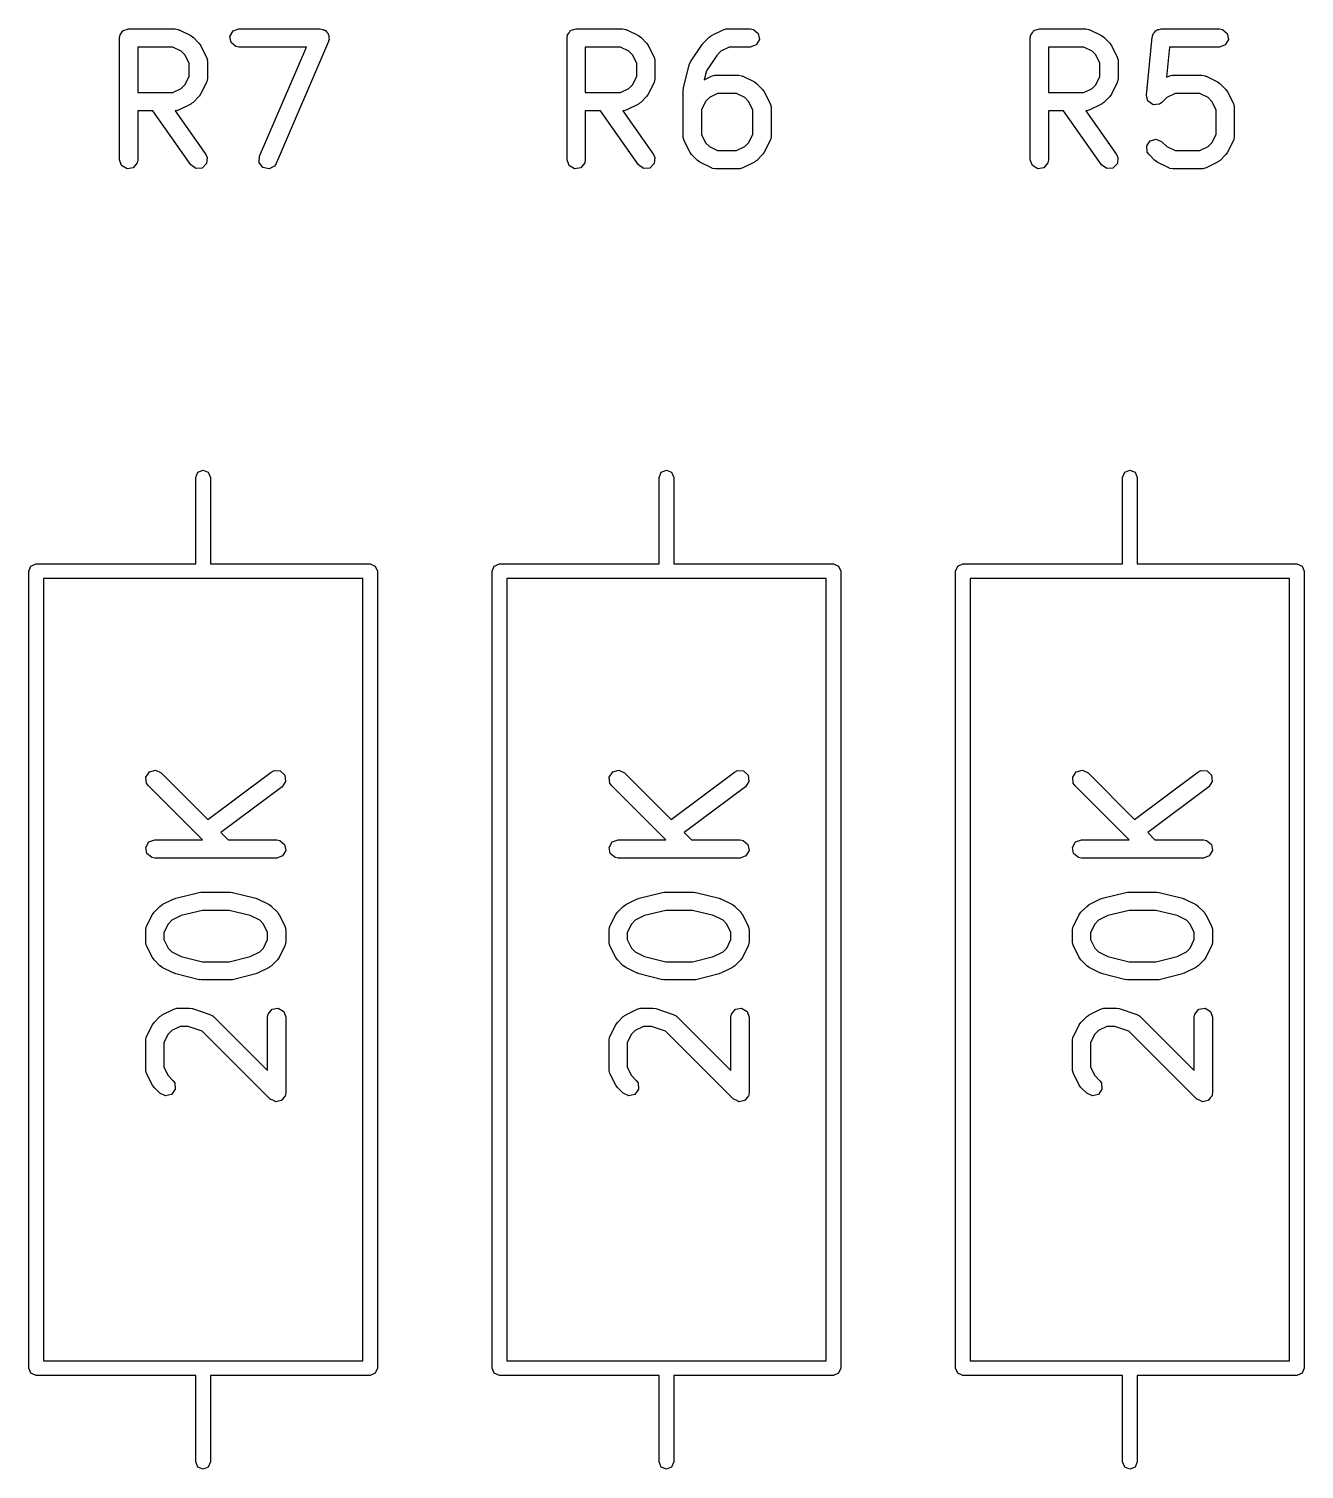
# Model space of a CAD drawing. Extents: x 0.3 to 11.5, y -8.2 to 3.2.
# Drawn here: x 9.2861 to 9.698, y -2.2878 to -1.8223 of the extents above; entities that cross this region are included whole.
import ezdxf

# ---------------------------------------------------------------- set-up
doc = ezdxf.new("R2010")
doc.units = 0
doc.header["$MEASUREMENT"] = 0
doc.layers.add('BLACK', color=7, linetype='CONTINUOUS')

msp = doc.modelspace()

# ---------------------------------------------------------------- linework, layer by layer
at = {"layer": 'BLACK', "linetype": 'CONTINUOUS'}
for p, q in [((9.31552, -1.82466), (9.31559, -1.82428)), ((9.31559, -1.82428), (9.31608, -1.82369)), ((9.31608, -1.82369), (9.31647, -1.82303)), ((9.31647, -1.82303), (9.31672, -1.82294)), ((9.31672, -1.82294), (9.31689, -1.82273)), ((9.31689, -1.82273), (9.31765, -1.8226)), ((9.31765, -1.8226), (9.31837, -1.82234)), ((9.31837, -1.82234), (9.33336, -1.82234)), ((9.33336, -1.82234), (9.33437, -1.82252)), ((9.33437, -1.82252), (9.33451, -1.82263)), ((9.33451, -1.82263), (9.33469, -1.82265)), ((9.33469, -1.82265), (9.33843, -1.82452)), ((9.33843, -1.82452), (9.33914, -1.82505)), ((9.35108, -1.82478), (9.35209, -1.82303)), ((9.35209, -1.82303), (9.35399, -1.82234)), ((9.35399, -1.82234), (9.38023, -1.82234)), ((9.38023, -1.82234), (9.38124, -1.82252)), ((9.38124, -1.82252), (9.38151, -1.82274)), ((9.38151, -1.82274), (9.38185, -1.82282)), ((9.38185, -1.82282), (9.38226, -1.82337)), ((9.38226, -1.82337), (9.38279, -1.82381)), ((9.38279, -1.82381), (9.38285, -1.82416)), ((9.38285, -1.82416), (9.38306, -1.82444)), ((9.38306, -1.82444), (9.38302, -1.82512)), ((9.46008, -1.82466), (9.46015, -1.82428)), ((9.46015, -1.82428), (9.46064, -1.82369)), ((9.46064, -1.82369), (9.46102, -1.82303)), ((9.46102, -1.82303), (9.46127, -1.82294)), ((9.46127, -1.82294), (9.46145, -1.82273)), ((9.46145, -1.82273), (9.4622, -1.8226)), ((9.4622, -1.8226), (9.46292, -1.82234)), ((9.46292, -1.82234), (9.47792, -1.82234)), ((9.47792, -1.82234), (9.47893, -1.82252)), ((9.47893, -1.82252), (9.47906, -1.82263)), ((9.47906, -1.82263), (9.47924, -1.82265)), ((9.47924, -1.82265), (9.48299, -1.82452)), ((9.48299, -1.82452), (9.4837, -1.82505)), ((9.50583, -1.82508), (9.50655, -1.82457)), ((9.50655, -1.82457), (9.5066, -1.82452)), ((9.5066, -1.82452), (9.51034, -1.82265)), ((9.51034, -1.82265), (9.51133, -1.82236)), ((9.51133, -1.82236), (9.5115, -1.8224)), ((9.5115, -1.8224), (9.51167, -1.82234)), ((9.51167, -1.82234), (9.51916, -1.82234)), ((9.51916, -1.82234), (9.52017, -1.82252)), ((9.52017, -1.82252), (9.52172, -1.82381)), ((9.52172, -1.82381), (9.52207, -1.8258)), ((9.60969, -1.82466), (9.60975, -1.82428)), ((9.60975, -1.82428), (9.61025, -1.82369)), ((9.61025, -1.82369), (9.61063, -1.82303)), ((9.61063, -1.82303), (9.61088, -1.82294)), ((9.61088, -1.82294), (9.61105, -1.82273)), ((9.61105, -1.82273), (9.61181, -1.8226)), ((9.61181, -1.8226), (9.61253, -1.82234)), ((9.61253, -1.82234), (9.62753, -1.82234)), ((9.62753, -1.82234), (9.62854, -1.82252)), ((9.62854, -1.82252), (9.62867, -1.82263)), ((9.62867, -1.82263), (9.62885, -1.82265)), ((9.62885, -1.82265), (9.6326, -1.82452)), ((9.6326, -1.82452), (9.6333, -1.82505)), ((9.64905, -1.82467), (9.64924, -1.82401)), ((9.64924, -1.82401), (9.64969, -1.82357)), ((9.64969, -1.82357), (9.65, -1.82303)), ((9.65, -1.82303), (9.65039, -1.82289)), ((9.65039, -1.82289), (9.65068, -1.8226)), ((9.65068, -1.8226), (9.65131, -1.82255)), ((9.65131, -1.82255), (9.6519, -1.82234)), ((9.6519, -1.82234), (9.67065, -1.82234)), ((9.67065, -1.82234), (9.67166, -1.82252)), ((9.67166, -1.82252), (9.6732, -1.82381)), ((9.6732, -1.82381), (9.67355, -1.8258)), ((9.31541, -1.82529), (9.31548, -1.82491)), ((9.31541, -1.86466), (9.31541, -1.82529)), ((9.31546, -1.82478), (9.31552, -1.82466)), ((9.31548, -1.82491), (9.31546, -1.82478)), ((9.32132, -1.82824), (9.32132, -1.84296)), ((9.33267, -1.82824), (9.32132, -1.82824)), ((9.33536, -1.82959), (9.33267, -1.82824)), ((9.33914, -1.82505), (9.3392, -1.82508)), ((9.3392, -1.82508), (9.34108, -1.82695)), ((9.34108, -1.82695), (9.34158, -1.82768)), ((9.34158, -1.82768), (9.34163, -1.82772)), ((9.34163, -1.82772), (9.3435, -1.83147)), ((9.35143, -1.82677), (9.35108, -1.82478)), ((9.35298, -1.82807), (9.35143, -1.82677)), ((9.35399, -1.82824), (9.35298, -1.82807)), ((9.37576, -1.82824), (9.35399, -1.82824)), ((9.36065, -1.8635), (9.37576, -1.82824)), ((9.38295, -1.82645), (9.36607, -1.86582)), ((9.38297, -1.82611), (9.38295, -1.82645)), ((9.38314, -1.8258), (9.38297, -1.82611)), ((9.38302, -1.82512), (9.38314, -1.8258)), ((9.45997, -1.82529), (9.46004, -1.82491)), ((9.45997, -1.86466), (9.45997, -1.82529)), ((9.46001, -1.82478), (9.46008, -1.82466)), ((9.46004, -1.82491), (9.46001, -1.82478)), ((9.46587, -1.82824), (9.46587, -1.84296)), ((9.47722, -1.82824), (9.46587, -1.82824)), ((9.47992, -1.82959), (9.47722, -1.82824)), ((9.4837, -1.82505), (9.48376, -1.82508)), ((9.48376, -1.82508), (9.48563, -1.82695)), ((9.48563, -1.82695), (9.48614, -1.82768)), ((9.48614, -1.82768), (9.48618, -1.82772)), ((9.48618, -1.82772), (9.48806, -1.83147)), ((9.49983, -1.83303), (9.50358, -1.8274)), ((9.50358, -1.8274), (9.50389, -1.82708)), ((9.50389, -1.82708), (9.50395, -1.82695)), ((9.50395, -1.82695), (9.50583, -1.82508)), ((9.51236, -1.82824), (9.50966, -1.82959)), ((9.51916, -1.82824), (9.51236, -1.82824)), ((9.52106, -1.82755), (9.51916, -1.82824)), ((9.52207, -1.8258), (9.52106, -1.82755)), ((9.60957, -1.82529), (9.60964, -1.82491)), ((9.60957, -1.86466), (9.60957, -1.82529)), ((9.60962, -1.82478), (9.60969, -1.82466)), ((9.60964, -1.82491), (9.60962, -1.82478)), ((9.61548, -1.82824), (9.61548, -1.84296)), ((9.62683, -1.82824), (9.61548, -1.82824)), ((9.62953, -1.82959), (9.62683, -1.82824)), ((9.6333, -1.82505), (9.63336, -1.82508)), ((9.63336, -1.82508), (9.63524, -1.82695)), ((9.63524, -1.82695), (9.63574, -1.82768)), ((9.63574, -1.82768), (9.63579, -1.82772)), ((9.63579, -1.82772), (9.63767, -1.83147)), ((9.64708, -1.84374), (9.64896, -1.825)), ((9.64896, -1.825), (9.649, -1.82485)), ((9.64899, -1.82478), (9.64905, -1.82467)), ((9.649, -1.82485), (9.64899, -1.82478)), ((9.65457, -1.82824), (9.65359, -1.83801)), ((9.67065, -1.82824), (9.65457, -1.82824)), ((9.67254, -1.82755), (9.67065, -1.82824)), ((9.67355, -1.8258), (9.67254, -1.82755)), ((9.33656, -1.83079), (9.33536, -1.82959)), ((9.33791, -1.83349), (9.33656, -1.83079)), ((9.33791, -1.83772), (9.33791, -1.83349)), ((9.3435, -1.83147), (9.3438, -1.83245)), ((9.3438, -1.83245), (9.34376, -1.83262)), ((9.34376, -1.83262), (9.34382, -1.83279)), ((9.34382, -1.83279), (9.34382, -1.83841)), ((9.48112, -1.83079), (9.47992, -1.82959)), ((9.48247, -1.83349), (9.48112, -1.83079)), ((9.48247, -1.83772), (9.48247, -1.83349)), ((9.48806, -1.83147), (9.48835, -1.83245)), ((9.48835, -1.83245), (9.48831, -1.83262)), ((9.48831, -1.83262), (9.48837, -1.83279)), ((9.48837, -1.83279), (9.48837, -1.83841)), ((9.49943, -1.83395), (9.49983, -1.83304)), ((9.49983, -1.83304), (9.49983, -1.83303)), ((9.50834, -1.83092), (9.50503, -1.83588)), ((9.50966, -1.82959), (9.50834, -1.83092)), ((9.63072, -1.83079), (9.62953, -1.82959)), ((9.63207, -1.83349), (9.63072, -1.83079)), ((9.63207, -1.83772), (9.63207, -1.83349)), ((9.63767, -1.83147), (9.63796, -1.83245)), ((9.63796, -1.83245), (9.63792, -1.83262)), ((9.63792, -1.83262), (9.63798, -1.83279)), ((9.63798, -1.83279), (9.63798, -1.83841)), ((9.33656, -1.84041), (9.33791, -1.83772)), ((9.34382, -1.83841), (9.34364, -1.83942)), ((9.48112, -1.84041), (9.48247, -1.83772)), ((9.48837, -1.83841), (9.48819, -1.83942)), ((9.49755, -1.84145), (9.49943, -1.83395)), ((9.50503, -1.83588), (9.5043, -1.83879)), ((9.5043, -1.83879), (9.5066, -1.83765)), ((9.5066, -1.83765), (9.50758, -1.83736)), ((9.50758, -1.83736), (9.50775, -1.8374)), ((9.50775, -1.8374), (9.50792, -1.83734)), ((9.50792, -1.83734), (9.51541, -1.83734)), ((9.51541, -1.83734), (9.51642, -1.83751)), ((9.51642, -1.83751), (9.51656, -1.83763)), ((9.51656, -1.83763), (9.51674, -1.83765)), ((9.51674, -1.83765), (9.52048, -1.83952)), ((9.63072, -1.84041), (9.63207, -1.83772)), ((9.63798, -1.83841), (9.6378, -1.83942)), ((9.65359, -1.83801), (9.65433, -1.83765)), ((9.65433, -1.83765), (9.65531, -1.83736)), ((9.65531, -1.83736), (9.65548, -1.8374)), ((9.65548, -1.8374), (9.65565, -1.83734)), ((9.65565, -1.83734), (9.66502, -1.83734)), ((9.66502, -1.83734), (9.66603, -1.83751)), ((9.66603, -1.83751), (9.66617, -1.83763)), ((9.66617, -1.83763), (9.66634, -1.83765)), ((9.66634, -1.83765), (9.67009, -1.83952)), ((9.32132, -1.84296), (9.33267, -1.84296)), ((9.33267, -1.84296), (9.33536, -1.84161)), ((9.33536, -1.84161), (9.33656, -1.84041)), ((9.3435, -1.83973), (9.34163, -1.84348)), ((9.34352, -1.83956), (9.3435, -1.83973)), ((9.34364, -1.83942), (9.34352, -1.83956)), ((9.46587, -1.84296), (9.47722, -1.84296)), ((9.47722, -1.84296), (9.47992, -1.84161)), ((9.47992, -1.84161), (9.48112, -1.84041)), ((9.48806, -1.83973), (9.48618, -1.84348)), ((9.48808, -1.83956), (9.48806, -1.83973)), ((9.48819, -1.83942), (9.48808, -1.83956)), ((9.49746, -1.84216), (9.49757, -1.84158)), ((9.49746, -1.85716), (9.49746, -1.84216)), ((9.49757, -1.84158), (9.49755, -1.84145)), ((9.52048, -1.83952), (9.52119, -1.84005)), ((9.52119, -1.84005), (9.52125, -1.84008)), ((9.52125, -1.84008), (9.52313, -1.84195)), ((9.52313, -1.84195), (9.52363, -1.84267)), ((9.52363, -1.84267), (9.52368, -1.84272)), ((9.52368, -1.84272), (9.52555, -1.84647)), ((9.61548, -1.84296), (9.62683, -1.84296)), ((9.62683, -1.84296), (9.62953, -1.84161)), ((9.62953, -1.84161), (9.63072, -1.84041)), ((9.63767, -1.83973), (9.63579, -1.84348)), ((9.63769, -1.83956), (9.63767, -1.83973)), ((9.6378, -1.83942), (9.63769, -1.83956)), ((9.67009, -1.83952), (9.6708, -1.84005)), ((9.6708, -1.84005), (9.67086, -1.84008)), ((9.67086, -1.84008), (9.67273, -1.84195)), ((9.67273, -1.84195), (9.67324, -1.84267)), ((9.67324, -1.84267), (9.67329, -1.84272)), ((9.67329, -1.84272), (9.67516, -1.84647)), ((9.33843, -1.84668), (9.33468, -1.84855)), ((9.33848, -1.84663), (9.33843, -1.84668)), ((9.3392, -1.84613), (9.33848, -1.84663)), ((9.34108, -1.84425), (9.3392, -1.84613)), ((9.3411, -1.84419), (9.34108, -1.84425)), ((9.34163, -1.84348), (9.3411, -1.84419)), ((9.48299, -1.84668), (9.47924, -1.84855)), ((9.48303, -1.84663), (9.48299, -1.84668)), ((9.48376, -1.84613), (9.48303, -1.84663)), ((9.48563, -1.84425), (9.48376, -1.84613)), ((9.48566, -1.84419), (9.48563, -1.84425)), ((9.48618, -1.84348), (9.48566, -1.84419)), ((9.50472, -1.84579), (9.50337, -1.84848)), ((9.50592, -1.84459), (9.50472, -1.84579)), ((9.50861, -1.84324), (9.50592, -1.84459)), ((9.51472, -1.84324), (9.50861, -1.84324)), ((9.51742, -1.84459), (9.51472, -1.84324)), ((9.51861, -1.84579), (9.51742, -1.84459)), ((9.51996, -1.84848), (9.51861, -1.84579)), ((9.52555, -1.84647), (9.52585, -1.84745)), ((9.52585, -1.84745), (9.52581, -1.84762)), ((9.52581, -1.84762), (9.52587, -1.84779)), ((9.52587, -1.84779), (9.52587, -1.85716)), ((9.6326, -1.84668), (9.62885, -1.84855)), ((9.63264, -1.84663), (9.6326, -1.84668)), ((9.63336, -1.84613), (9.63264, -1.84663)), ((9.63524, -1.84425), (9.63336, -1.84613)), ((9.63527, -1.84419), (9.63524, -1.84425)), ((9.63579, -1.84348), (9.63527, -1.84419)), ((9.64709, -1.84376), (9.64708, -1.84374)), ((9.64708, -1.84378), (9.64709, -1.84376)), ((9.64734, -1.84474), (9.64708, -1.84378)), ((9.64758, -1.8457), (9.64734, -1.84474)), ((9.6476, -1.84571), (9.64758, -1.8457)), ((9.6476, -1.84573), (9.6476, -1.84571)), ((9.64842, -1.8463), (9.6476, -1.84573)), ((9.64922, -1.84688), (9.64842, -1.8463)), ((9.64924, -1.84688), (9.64922, -1.84688)), ((9.64926, -1.84689), (9.64924, -1.84688)), ((9.65025, -1.8468), (9.64926, -1.84689)), ((9.65124, -1.84673), (9.65025, -1.8468)), ((9.65125, -1.84672), (9.65124, -1.84673)), ((9.65127, -1.84671), (9.65125, -1.84672)), ((9.65211, -1.84613), (9.65127, -1.84671)), ((9.65365, -1.84459), (9.65211, -1.84613)), ((9.65634, -1.84324), (9.65365, -1.84459)), ((9.66432, -1.84324), (9.65634, -1.84324)), ((9.66702, -1.84459), (9.66432, -1.84324)), ((9.66822, -1.84579), (9.66702, -1.84459)), ((9.66957, -1.84848), (9.66822, -1.84579)), ((9.67516, -1.84647), (9.67545, -1.84745)), ((9.67545, -1.84745), (9.67541, -1.84762)), ((9.67541, -1.84762), (9.67547, -1.84779)), ((9.67547, -1.84779), (9.67547, -1.85716)), ((9.3262, -1.84887), (9.32132, -1.84887)), ((9.32132, -1.84887), (9.32132, -1.86466)), ((9.33844, -1.86635), (9.3262, -1.84887)), ((9.33353, -1.84881), (9.3334, -1.84885)), ((9.3334, -1.84885), (9.34328, -1.86297)), ((9.3337, -1.84885), (9.33353, -1.84881)), ((9.33468, -1.84855), (9.3337, -1.84885)), ((9.47076, -1.84887), (9.46587, -1.84887)), ((9.46587, -1.84887), (9.46587, -1.86466)), ((9.483, -1.86635), (9.47076, -1.84887)), ((9.47809, -1.84881), (9.47796, -1.84885)), ((9.47796, -1.84885), (9.48784, -1.86297)), ((9.47826, -1.84885), (9.47809, -1.84881)), ((9.47924, -1.84855), (9.47826, -1.84885)), ((9.50337, -1.84848), (9.50337, -1.85646)), ((9.51996, -1.85646), (9.51996, -1.84848)), ((9.62036, -1.84887), (9.61548, -1.84887)), ((9.61548, -1.84887), (9.61548, -1.86466)), ((9.63261, -1.86635), (9.62036, -1.84887)), ((9.62769, -1.84881), (9.62756, -1.84885)), ((9.62756, -1.84885), (9.63744, -1.86297)), ((9.62786, -1.84885), (9.62769, -1.84881)), ((9.62885, -1.84855), (9.62786, -1.84885)), ((9.66957, -1.85646), (9.66957, -1.84848)), ((9.49752, -1.85733), (9.49746, -1.85716)), ((9.50337, -1.85646), (9.50472, -1.85916)), ((9.51861, -1.85916), (9.51996, -1.85646)), ((9.52587, -1.85716), (9.52569, -1.85817)), ((9.66822, -1.85916), (9.66957, -1.85646)), ((9.67547, -1.85716), (9.67529, -1.85817)), ((9.49748, -1.8575), (9.49752, -1.85733)), ((9.49778, -1.85848), (9.49748, -1.8575)), ((9.49965, -1.86223), (9.49778, -1.85848)), ((9.50472, -1.85916), (9.50592, -1.86036)), ((9.50592, -1.86036), (9.50861, -1.86171)), ((9.50861, -1.86171), (9.51472, -1.86171)), ((9.51472, -1.86171), (9.51742, -1.86036)), ((9.51742, -1.86036), (9.51861, -1.85916)), ((9.52555, -1.85848), (9.52368, -1.86223)), ((9.52558, -1.85831), (9.52555, -1.85848)), ((9.52569, -1.85817), (9.52558, -1.85831)), ((9.64717, -1.86015), (9.64833, -1.85849)), ((9.64735, -1.86216), (9.64717, -1.86015)), ((9.64833, -1.85849), (9.65028, -1.85797)), ((9.65028, -1.85797), (9.65211, -1.85882)), ((9.65211, -1.85882), (9.65365, -1.86036)), ((9.65365, -1.86036), (9.65634, -1.86171)), ((9.65634, -1.86171), (9.66432, -1.86171)), ((9.66432, -1.86171), (9.66702, -1.86036)), ((9.66702, -1.86036), (9.66822, -1.85916)), ((9.67516, -1.85848), (9.67329, -1.86223)), ((9.67518, -1.85831), (9.67516, -1.85848)), ((9.67529, -1.85817), (9.67518, -1.85831)), ((9.3161, -1.86656), (9.31541, -1.86466)), ((9.32114, -1.86567), (9.31984, -1.86722)), ((9.32132, -1.86466), (9.32114, -1.86567)), ((9.3401, -1.86751), (9.33844, -1.86635)), ((9.34354, -1.86591), (9.34211, -1.86734)), ((9.34328, -1.86297), (9.34372, -1.8639)), ((9.34372, -1.8639), (9.34354, -1.86591)), ((9.36053, -1.86551), (9.36065, -1.8635)), ((9.36174, -1.86713), (9.36053, -1.86551)), ((9.36607, -1.86582), (9.36551, -1.86668)), ((9.46066, -1.86656), (9.45997, -1.86466)), ((9.4657, -1.86567), (9.4644, -1.86722)), ((9.46587, -1.86466), (9.4657, -1.86567)), ((9.48465, -1.86751), (9.483, -1.86635)), ((9.48809, -1.86591), (9.48667, -1.86734)), ((9.48784, -1.86297), (9.48827, -1.8639)), ((9.48827, -1.8639), (9.48809, -1.86591)), ((9.4997, -1.86228), (9.49965, -1.86223)), ((9.5002, -1.863), (9.4997, -1.86228)), ((9.50208, -1.86487), (9.5002, -1.863)), ((9.50214, -1.8649), (9.50208, -1.86487)), ((9.50285, -1.86543), (9.50214, -1.8649)), ((9.5066, -1.8673), (9.50285, -1.86543)), ((9.52048, -1.86543), (9.51674, -1.8673)), ((9.52053, -1.86538), (9.52048, -1.86543)), ((9.52125, -1.86487), (9.52053, -1.86538)), ((9.52313, -1.863), (9.52125, -1.86487)), ((9.52315, -1.86294), (9.52313, -1.863)), ((9.52368, -1.86223), (9.52315, -1.86294)), ((9.61027, -1.86656), (9.60957, -1.86466)), ((9.6153, -1.86567), (9.614, -1.86722)), ((9.61548, -1.86466), (9.6153, -1.86567)), ((9.63426, -1.86751), (9.63261, -1.86635)), ((9.6377, -1.86591), (9.63627, -1.86734)), ((9.63744, -1.86297), (9.63788, -1.8639)), ((9.63788, -1.8639), (9.6377, -1.86591)), ((9.64794, -1.863), (9.64735, -1.86216)), ((9.64981, -1.86487), (9.64794, -1.863)), ((9.64987, -1.8649), (9.64981, -1.86487)), ((9.65058, -1.86543), (9.64987, -1.8649)), ((9.65433, -1.8673), (9.65058, -1.86543)), ((9.67009, -1.86543), (9.66634, -1.8673)), ((9.67014, -1.86538), (9.67009, -1.86543)), ((9.67086, -1.86487), (9.67014, -1.86538)), ((9.67273, -1.863), (9.67086, -1.86487)), ((9.67276, -1.86294), (9.67273, -1.863)), ((9.67329, -1.86223), (9.67276, -1.86294)), ((9.31785, -1.86757), (9.3161, -1.86656)), ((9.31984, -1.86722), (9.31785, -1.86757)), ((9.34211, -1.86734), (9.3401, -1.86751)), ((9.36371, -1.86759), (9.36174, -1.86713)), ((9.36551, -1.86668), (9.36371, -1.86759)), ((9.46241, -1.86757), (9.46066, -1.86656)), ((9.4644, -1.86722), (9.46241, -1.86757)), ((9.48667, -1.86734), (9.48465, -1.86751)), ((9.50677, -1.86732), (9.5066, -1.8673)), ((9.50691, -1.86744), (9.50677, -1.86732)), ((9.50792, -1.86761), (9.50691, -1.86744)), ((9.51541, -1.86761), (9.50792, -1.86761)), ((9.51558, -1.86755), (9.51541, -1.86761)), ((9.51575, -1.86759), (9.51558, -1.86755)), ((9.51674, -1.8673), (9.51575, -1.86759)), ((9.61201, -1.86757), (9.61027, -1.86656)), ((9.614, -1.86722), (9.61201, -1.86757)), ((9.63627, -1.86734), (9.63426, -1.86751)), ((9.6545, -1.86732), (9.65433, -1.8673)), ((9.65464, -1.86744), (9.6545, -1.86732)), ((9.65565, -1.86761), (9.65464, -1.86744)), ((9.66502, -1.86761), (9.65565, -1.86761)), ((9.66519, -1.86755), (9.66502, -1.86761)), ((9.66536, -1.86759), (9.66519, -1.86755)), ((9.66634, -1.8673), (9.66536, -1.86759)), ((9.34006, -1.96732), (9.34075, -1.96565)), ((9.34006, -1.99528), (9.34006, -1.96732)), ((9.34075, -1.96565), (9.34243, -1.96496)), ((9.34243, -1.96496), (9.3441, -1.96565)), ((9.3441, -1.96565), (9.34479, -1.96732)), ((9.34479, -1.96732), (9.34479, -1.99528)), ((9.48972, -1.96732), (9.49041, -1.96565)), ((9.48972, -1.99528), (9.48972, -1.96732)), ((9.49041, -1.96565), (9.49208, -1.96496)), ((9.49208, -1.96496), (9.49375, -1.96565)), ((9.49375, -1.96565), (9.49444, -1.96732)), ((9.49444, -1.96732), (9.49444, -1.99528)), ((9.63937, -1.96732), (9.64007, -1.96565)), ((9.63937, -1.99528), (9.63937, -1.96732)), ((9.64007, -1.96565), (9.64174, -1.96496)), ((9.64174, -1.96496), (9.64341, -1.96565)), ((9.64341, -1.96565), (9.6441, -1.96732)), ((9.6441, -1.96732), (9.6441, -1.99528)), ((9.28613, -1.99764), (9.28682, -1.99597)), ((9.28682, -1.99597), (9.28849, -1.99528)), ((9.28849, -1.99528), (9.34006, -1.99528)), ((9.34479, -1.99528), (9.39636, -1.99528)), ((9.39636, -1.99528), (9.39803, -1.99597)), ((9.39803, -1.99597), (9.39872, -1.99764)), ((9.43578, -1.99764), (9.43647, -1.99597)), ((9.43647, -1.99597), (9.43814, -1.99528)), ((9.43814, -1.99528), (9.48972, -1.99528)), ((9.49444, -1.99528), (9.54602, -1.99528)), ((9.54602, -1.99528), (9.54769, -1.99597)), ((9.54769, -1.99597), (9.54838, -1.99764)), ((9.58544, -1.99764), (9.58613, -1.99597)), ((9.58613, -1.99597), (9.5878, -1.99528)), ((9.5878, -1.99528), (9.63937, -1.99528)), ((9.6441, -1.99528), (9.69567, -1.99528)), ((9.69567, -1.99528), (9.69734, -1.99597)), ((9.69734, -1.99597), (9.69804, -1.99764)), ((9.28613, -2.25512), (9.28613, -1.99764)), ((9.394, -2), (9.29085, -2)), ((9.29085, -2), (9.29085, -2.25276)), ((9.394, -2.25276), (9.394, -2)), ((9.39872, -1.99764), (9.39872, -2.25512)), ((9.43578, -2.25512), (9.43578, -1.99764)), ((9.54365, -2), (9.4405, -2)), ((9.4405, -2), (9.4405, -2.25276)), ((9.54365, -2.25276), (9.54365, -2)), ((9.54838, -1.99764), (9.54838, -2.25512)), ((9.58544, -2.25512), (9.58544, -1.99764)), ((9.69331, -2), (9.59016, -2)), ((9.59016, -2), (9.59016, -2.25276)), ((9.69331, -2.25276), (9.69331, -2)), ((9.69804, -1.99764), (9.69804, -2.25512)), ((9.32512, -2.06247), (9.32708, -2.06194)), ((9.32708, -2.06194), (9.32891, -2.0628)), ((9.47478, -2.06247), (9.47673, -2.06194)), ((9.47673, -2.06194), (9.47856, -2.0628)), ((9.62444, -2.06247), (9.62639, -2.06194)), ((9.62639, -2.06194), (9.62822, -2.0628)), ((9.32397, -2.06412), (9.32512, -2.06247)), ((9.32414, -2.06613), (9.32397, -2.06412)), ((9.32473, -2.06697), (9.32414, -2.06613)), ((9.32891, -2.0628), (9.34397, -2.07786)), ((9.34397, -2.07786), (9.36442, -2.06252)), ((9.36442, -2.06252), (9.36533, -2.06206)), ((9.36533, -2.06206), (9.36735, -2.06217)), ((9.36735, -2.06217), (9.36882, -2.06355)), ((9.36906, -2.06556), (9.36796, -2.06725)), ((9.36882, -2.06355), (9.36906, -2.06556)), ((9.47362, -2.06412), (9.47478, -2.06247)), ((9.4738, -2.06613), (9.47362, -2.06412)), ((9.47438, -2.06697), (9.4738, -2.06613)), ((9.47856, -2.0628), (9.49362, -2.07786)), ((9.49362, -2.07786), (9.51407, -2.06252)), ((9.51407, -2.06252), (9.51498, -2.06206)), ((9.51498, -2.06206), (9.517, -2.06217)), ((9.517, -2.06217), (9.51848, -2.06355)), ((9.51872, -2.06556), (9.51761, -2.06725)), ((9.51848, -2.06355), (9.51872, -2.06556)), ((9.62328, -2.06412), (9.62444, -2.06247)), ((9.62345, -2.06613), (9.62328, -2.06412)), ((9.62404, -2.06697), (9.62345, -2.06613)), ((9.62822, -2.0628), (9.64328, -2.07786)), ((9.64328, -2.07786), (9.66373, -2.06252)), ((9.66373, -2.06252), (9.66464, -2.06206)), ((9.66464, -2.06206), (9.66666, -2.06217)), ((9.66666, -2.06217), (9.66813, -2.06355)), ((9.66837, -2.06556), (9.66727, -2.06725)), ((9.66813, -2.06355), (9.66837, -2.06556)), ((9.34219, -2.08443), (9.32473, -2.06697)), ((9.36796, -2.06725), (9.34819, -2.08208)), ((9.49184, -2.08443), (9.47438, -2.06697)), ((9.51761, -2.06725), (9.49784, -2.08208)), ((9.6415, -2.08443), (9.62404, -2.06697)), ((9.66727, -2.06725), (9.6475, -2.08208)), ((9.32391, -2.08687), (9.32492, -2.08512)), ((9.32492, -2.08512), (9.32682, -2.08443)), ((9.32682, -2.08443), (9.34219, -2.08443)), ((9.34819, -2.08208), (9.35054, -2.08443)), ((9.35054, -2.08443), (9.36619, -2.08443)), ((9.36619, -2.08443), (9.3672, -2.08461)), ((9.3672, -2.08461), (9.36875, -2.08591)), ((9.47356, -2.08687), (9.47457, -2.08512)), ((9.47457, -2.08512), (9.47647, -2.08443)), ((9.47647, -2.08443), (9.49184, -2.08443)), ((9.49784, -2.08208), (9.50019, -2.08443)), ((9.50019, -2.08443), (9.51584, -2.08443)), ((9.51584, -2.08443), (9.51685, -2.08461)), ((9.51685, -2.08461), (9.5184, -2.08591)), ((9.62322, -2.08687), (9.62423, -2.08512)), ((9.62423, -2.08512), (9.62613, -2.08443)), ((9.62613, -2.08443), (9.6415, -2.08443)), ((9.6475, -2.08208), (9.64985, -2.08443)), ((9.64985, -2.08443), (9.6655, -2.08443)), ((9.6655, -2.08443), (9.66651, -2.08461)), ((9.66651, -2.08461), (9.66806, -2.08591)), ((9.32426, -2.08886), (9.32391, -2.08687)), ((9.32581, -2.09016), (9.32426, -2.08886)), ((9.36809, -2.08964), (9.36619, -2.09034)), ((9.3691, -2.0879), (9.36809, -2.08964)), ((9.36875, -2.08591), (9.3691, -2.0879)), ((9.47391, -2.08886), (9.47356, -2.08687)), ((9.47546, -2.09016), (9.47391, -2.08886)), ((9.51774, -2.08964), (9.51584, -2.09034)), ((9.51875, -2.0879), (9.51774, -2.08964)), ((9.5184, -2.08591), (9.51875, -2.0879)), ((9.62357, -2.08886), (9.62322, -2.08687)), ((9.62512, -2.09016), (9.62357, -2.08886)), ((9.6674, -2.08964), (9.6655, -2.09034)), ((9.66841, -2.0879), (9.6674, -2.08964)), ((9.66806, -2.08591), (9.66841, -2.0879)), ((9.32682, -2.09034), (9.32581, -2.09016)), ((9.36619, -2.09034), (9.32682, -2.09034)), ((9.47647, -2.09034), (9.47546, -2.09016)), ((9.51584, -2.09034), (9.47647, -2.09034)), ((9.62613, -2.09034), (9.62512, -2.09016)), ((9.6655, -2.09034), (9.62613, -2.09034)), ((9.32925, -2.10536), (9.333, -2.10349)), ((9.333, -2.10349), (9.33349, -2.10334)), ((9.33349, -2.10334), (9.3336, -2.10327)), ((9.3336, -2.10327), (9.3411, -2.10139)), ((9.3411, -2.10139), (9.34169, -2.10135)), ((9.34169, -2.10135), (9.34182, -2.1013)), ((9.34182, -2.1013), (9.35119, -2.1013)), ((9.35119, -2.1013), (9.35177, -2.10141)), ((9.35177, -2.10141), (9.35191, -2.10139)), ((9.35191, -2.10139), (9.35941, -2.10327)), ((9.35941, -2.10327), (9.35987, -2.10347)), ((9.35987, -2.10347), (9.36001, -2.10349)), ((9.36001, -2.10349), (9.36376, -2.10536)), ((9.4789, -2.10536), (9.48265, -2.10349)), ((9.48265, -2.10349), (9.48314, -2.10334)), ((9.48314, -2.10334), (9.48325, -2.10327)), ((9.48325, -2.10327), (9.49075, -2.10139)), ((9.49075, -2.10139), (9.49134, -2.10135)), ((9.49134, -2.10135), (9.49147, -2.1013)), ((9.49147, -2.1013), (9.50084, -2.1013)), ((9.50084, -2.1013), (9.50142, -2.10141)), ((9.50142, -2.10141), (9.50156, -2.10139)), ((9.50156, -2.10139), (9.50906, -2.10327)), ((9.50906, -2.10327), (9.50952, -2.10347)), ((9.50952, -2.10347), (9.50966, -2.10349)), ((9.50966, -2.10349), (9.51341, -2.10536)), ((9.62856, -2.10536), (9.63231, -2.10349)), ((9.63231, -2.10349), (9.6328, -2.10334)), ((9.6328, -2.10334), (9.63291, -2.10327)), ((9.63291, -2.10327), (9.64041, -2.10139)), ((9.64041, -2.10139), (9.641, -2.10135)), ((9.641, -2.10135), (9.64113, -2.1013)), ((9.64113, -2.1013), (9.6505, -2.1013)), ((9.6505, -2.1013), (9.65108, -2.10141)), ((9.65108, -2.10141), (9.65122, -2.10139)), ((9.65122, -2.10139), (9.65872, -2.10327)), ((9.65872, -2.10327), (9.65918, -2.10347)), ((9.65918, -2.10347), (9.65932, -2.10349)), ((9.65932, -2.10349), (9.66307, -2.10536)), ((9.32605, -2.10856), (9.32658, -2.10785)), ((9.32658, -2.10785), (9.3266, -2.10779)), ((9.3266, -2.10779), (9.32848, -2.10592)), ((9.32848, -2.10592), (9.3292, -2.10541)), ((9.3292, -2.10541), (9.32925, -2.10536)), ((9.34218, -2.10721), (9.33535, -2.10892)), ((9.35083, -2.10721), (9.34218, -2.10721)), ((9.35766, -2.10892), (9.35083, -2.10721)), ((9.36376, -2.10536), (9.36447, -2.10589)), ((9.36447, -2.10589), (9.36453, -2.10592)), ((9.36453, -2.10592), (9.3664, -2.10779)), ((9.3664, -2.10779), (9.36691, -2.10852)), ((9.36691, -2.10852), (9.36695, -2.10856)), ((9.47571, -2.10856), (9.47623, -2.10785)), ((9.47623, -2.10785), (9.47626, -2.10779)), ((9.47626, -2.10779), (9.47813, -2.10592)), ((9.47813, -2.10592), (9.47886, -2.10541)), ((9.47886, -2.10541), (9.4789, -2.10536)), ((9.49183, -2.10721), (9.485, -2.10892)), ((9.50048, -2.10721), (9.49183, -2.10721)), ((9.50731, -2.10892), (9.50048, -2.10721)), ((9.51341, -2.10536), (9.51412, -2.10589)), ((9.51412, -2.10589), (9.51418, -2.10592)), ((9.51418, -2.10592), (9.51605, -2.10779)), ((9.51605, -2.10779), (9.51656, -2.10852)), ((9.51656, -2.10852), (9.51661, -2.10856)), ((9.62536, -2.10856), (9.62589, -2.10785)), ((9.62589, -2.10785), (9.62592, -2.10779)), ((9.62592, -2.10779), (9.62779, -2.10592)), ((9.62779, -2.10592), (9.62851, -2.10541)), ((9.62851, -2.10541), (9.62856, -2.10536)), ((9.64149, -2.10721), (9.63466, -2.10892)), ((9.65014, -2.10721), (9.64149, -2.10721)), ((9.65697, -2.10892), (9.65014, -2.10721)), ((9.66307, -2.10536), (9.66378, -2.10589)), ((9.66378, -2.10589), (9.66384, -2.10592)), ((9.66384, -2.10592), (9.66571, -2.10779)), ((9.66571, -2.10779), (9.66622, -2.10852)), ((9.66622, -2.10852), (9.66627, -2.10856)), ((9.32387, -2.11363), (9.32404, -2.11262)), ((9.32404, -2.11262), (9.32416, -2.11248)), ((9.32416, -2.11248), (9.32418, -2.11231)), ((9.32418, -2.11231), (9.32605, -2.10856)), ((9.33112, -2.11163), (9.32977, -2.11433)), ((9.33232, -2.11043), (9.33112, -2.11163)), ((9.33535, -2.10892), (9.33232, -2.11043)), ((9.36069, -2.11043), (9.35766, -2.10892)), ((9.36189, -2.11163), (9.36069, -2.11043)), ((9.36324, -2.11433), (9.36189, -2.11163)), ((9.36695, -2.10856), (9.36883, -2.11231)), ((9.36883, -2.11231), (9.36912, -2.11329)), ((9.47352, -2.11363), (9.4737, -2.11262)), ((9.4737, -2.11262), (9.47381, -2.11248)), ((9.47381, -2.11248), (9.47383, -2.11231)), ((9.47383, -2.11231), (9.47571, -2.10856)), ((9.48077, -2.11163), (9.47942, -2.11433)), ((9.48197, -2.11043), (9.48077, -2.11163)), ((9.485, -2.10892), (9.48197, -2.11043)), ((9.51034, -2.11043), (9.50731, -2.10892)), ((9.51154, -2.11163), (9.51034, -2.11043)), ((9.51289, -2.11433), (9.51154, -2.11163)), ((9.51661, -2.10856), (9.51848, -2.11231)), ((9.51848, -2.11231), (9.51878, -2.11329)), ((9.62318, -2.11363), (9.62335, -2.11262)), ((9.62335, -2.11262), (9.62347, -2.11248)), ((9.62347, -2.11248), (9.62349, -2.11231)), ((9.62349, -2.11231), (9.62536, -2.10856)), ((9.63043, -2.11163), (9.62908, -2.11433)), ((9.63163, -2.11043), (9.63043, -2.11163)), ((9.63466, -2.10892), (9.63163, -2.11043)), ((9.66, -2.11043), (9.65697, -2.10892)), ((9.6612, -2.11163), (9.66, -2.11043)), ((9.66255, -2.11433), (9.6612, -2.11163)), ((9.66627, -2.10856), (9.66814, -2.11231)), ((9.66814, -2.11231), (9.66843, -2.11329)), ((9.32387, -2.11738), (9.32387, -2.11363)), ((9.32393, -2.11754), (9.32387, -2.11738)), ((9.32388, -2.11772), (9.32393, -2.11754)), ((9.32418, -2.1187), (9.32388, -2.11772)), ((9.32977, -2.11433), (9.32977, -2.11668)), ((9.32977, -2.11668), (9.33112, -2.11938)), ((9.36189, -2.11938), (9.36324, -2.11668)), ((9.36324, -2.11668), (9.36324, -2.11433)), ((9.36914, -2.11738), (9.36896, -2.11839)), ((9.36912, -2.11329), (9.36908, -2.11346)), ((9.36908, -2.11346), (9.36914, -2.11363)), ((9.36914, -2.11363), (9.36914, -2.11738)), ((9.47352, -2.11738), (9.47352, -2.11363)), ((9.47358, -2.11754), (9.47352, -2.11738)), ((9.47354, -2.11772), (9.47358, -2.11754)), ((9.47383, -2.1187), (9.47354, -2.11772)), ((9.47942, -2.11433), (9.47942, -2.11668)), ((9.47942, -2.11668), (9.48077, -2.11938)), ((9.51154, -2.11938), (9.51289, -2.11668)), ((9.51289, -2.11668), (9.51289, -2.11433)), ((9.51879, -2.11738), (9.51862, -2.11839)), ((9.51878, -2.11329), (9.51873, -2.11346)), ((9.51873, -2.11346), (9.51879, -2.11363)), ((9.51879, -2.11363), (9.51879, -2.11738)), ((9.62318, -2.11738), (9.62318, -2.11363)), ((9.62324, -2.11754), (9.62318, -2.11738)), ((9.6232, -2.11772), (9.62324, -2.11754)), ((9.62349, -2.1187), (9.6232, -2.11772)), ((9.62908, -2.11433), (9.62908, -2.11668)), ((9.62908, -2.11668), (9.63043, -2.11938)), ((9.6612, -2.11938), (9.66255, -2.11668)), ((9.66255, -2.11668), (9.66255, -2.11433)), ((9.66845, -2.11738), (9.66827, -2.11839)), ((9.66843, -2.11329), (9.66839, -2.11346)), ((9.66839, -2.11346), (9.66845, -2.11363)), ((9.66845, -2.11363), (9.66845, -2.11738)), ((9.32605, -2.12245), (9.32418, -2.1187)), ((9.3261, -2.12249), (9.32605, -2.12245)), ((9.3266, -2.12322), (9.3261, -2.12249)), ((9.33112, -2.11938), (9.33232, -2.12058)), ((9.33232, -2.12058), (9.33535, -2.12209)), ((9.33535, -2.12209), (9.34218, -2.1238)), ((9.35083, -2.1238), (9.35766, -2.12209)), ((9.35766, -2.12209), (9.36069, -2.12058)), ((9.36069, -2.12058), (9.36189, -2.11938)), ((9.36695, -2.12245), (9.36643, -2.12316)), ((9.36883, -2.1187), (9.36695, -2.12245)), ((9.36885, -2.11852), (9.36883, -2.1187)), ((9.36896, -2.11839), (9.36885, -2.11852)), ((9.47571, -2.12245), (9.47383, -2.1187)), ((9.47575, -2.12249), (9.47571, -2.12245)), ((9.47626, -2.12322), (9.47575, -2.12249)), ((9.48077, -2.11938), (9.48197, -2.12058)), ((9.48197, -2.12058), (9.485, -2.12209)), ((9.485, -2.12209), (9.49183, -2.1238)), ((9.50048, -2.1238), (9.50731, -2.12209)), ((9.50731, -2.12209), (9.51034, -2.12058)), ((9.51034, -2.12058), (9.51154, -2.11938)), ((9.51661, -2.12245), (9.51608, -2.12316)), ((9.51848, -2.1187), (9.51661, -2.12245)), ((9.5185, -2.11852), (9.51848, -2.1187)), ((9.51862, -2.11839), (9.5185, -2.11852)), ((9.62536, -2.12245), (9.62349, -2.1187)), ((9.62541, -2.12249), (9.62536, -2.12245)), ((9.62592, -2.12322), (9.62541, -2.12249)), ((9.63043, -2.11938), (9.63163, -2.12058)), ((9.63163, -2.12058), (9.63466, -2.12209)), ((9.63466, -2.12209), (9.64149, -2.1238)), ((9.65014, -2.1238), (9.65697, -2.12209)), ((9.65697, -2.12209), (9.66, -2.12058)), ((9.66, -2.12058), (9.6612, -2.11938)), ((9.66627, -2.12245), (9.66574, -2.12316)), ((9.66814, -2.1187), (9.66627, -2.12245)), ((9.66816, -2.11852), (9.66814, -2.1187)), ((9.66827, -2.11839), (9.66816, -2.11852)), ((9.32848, -2.12509), (9.3266, -2.12322)), ((9.32854, -2.12512), (9.32848, -2.12509)), ((9.32925, -2.12564), (9.32854, -2.12512)), ((9.333, -2.12752), (9.32925, -2.12564)), ((9.34218, -2.1238), (9.35083, -2.1238)), ((9.36376, -2.12564), (9.36001, -2.12752)), ((9.3638, -2.1256), (9.36376, -2.12564)), ((9.36453, -2.12509), (9.3638, -2.1256)), ((9.3664, -2.12322), (9.36453, -2.12509)), ((9.36643, -2.12316), (9.3664, -2.12322)), ((9.47813, -2.12509), (9.47626, -2.12322)), ((9.47819, -2.12512), (9.47813, -2.12509)), ((9.4789, -2.12564), (9.47819, -2.12512)), ((9.48265, -2.12752), (9.4789, -2.12564)), ((9.49183, -2.1238), (9.50048, -2.1238)), ((9.51341, -2.12564), (9.50966, -2.12752)), ((9.51346, -2.1256), (9.51341, -2.12564)), ((9.51418, -2.12509), (9.51346, -2.1256)), ((9.51605, -2.12322), (9.51418, -2.12509)), ((9.51608, -2.12316), (9.51605, -2.12322)), ((9.62779, -2.12509), (9.62592, -2.12322)), ((9.62785, -2.12512), (9.62779, -2.12509)), ((9.62856, -2.12564), (9.62785, -2.12512)), ((9.63231, -2.12752), (9.62856, -2.12564)), ((9.64149, -2.1238), (9.65014, -2.1238)), ((9.66307, -2.12564), (9.65932, -2.12752)), ((9.66311, -2.1256), (9.66307, -2.12564)), ((9.66384, -2.12509), (9.66311, -2.1256)), ((9.66571, -2.12322), (9.66384, -2.12509)), ((9.66574, -2.12316), (9.66571, -2.12322)), ((9.33314, -2.12754), (9.333, -2.12752)), ((9.3336, -2.12774), (9.33314, -2.12754)), ((9.3411, -2.12962), (9.3336, -2.12774)), ((9.34124, -2.1296), (9.3411, -2.12962)), ((9.34182, -2.12971), (9.34124, -2.1296)), ((9.35119, -2.12971), (9.34182, -2.12971)), ((9.35132, -2.12966), (9.35119, -2.12971)), ((9.35191, -2.12962), (9.35132, -2.12966)), ((9.35941, -2.12774), (9.35191, -2.12962)), ((9.35952, -2.12766), (9.35941, -2.12774)), ((9.36001, -2.12752), (9.35952, -2.12766)), ((9.48279, -2.12754), (9.48265, -2.12752)), ((9.48325, -2.12774), (9.48279, -2.12754)), ((9.49075, -2.12962), (9.48325, -2.12774)), ((9.49089, -2.1296), (9.49075, -2.12962)), ((9.49147, -2.12971), (9.49089, -2.1296)), ((9.50084, -2.12971), (9.49147, -2.12971)), ((9.50097, -2.12966), (9.50084, -2.12971)), ((9.50156, -2.12962), (9.50097, -2.12966)), ((9.50906, -2.12774), (9.50156, -2.12962)), ((9.50917, -2.12766), (9.50906, -2.12774)), ((9.50966, -2.12752), (9.50917, -2.12766)), ((9.63245, -2.12754), (9.63231, -2.12752)), ((9.63291, -2.12774), (9.63245, -2.12754)), ((9.64041, -2.12962), (9.63291, -2.12774)), ((9.64055, -2.1296), (9.64041, -2.12962)), ((9.64113, -2.12971), (9.64055, -2.1296)), ((9.6505, -2.12971), (9.64113, -2.12971)), ((9.65063, -2.12966), (9.6505, -2.12971)), ((9.65122, -2.12962), (9.65063, -2.12966)), ((9.65872, -2.12774), (9.65122, -2.12962)), ((9.65883, -2.12766), (9.65872, -2.12774)), ((9.65932, -2.12752), (9.65883, -2.12766)), ((9.32848, -2.14154), (9.3292, -2.14103)), ((9.3292, -2.14103), (9.32925, -2.14098)), ((9.32925, -2.14098), (9.333, -2.13911)), ((9.333, -2.13911), (9.33398, -2.13882)), ((9.33398, -2.13882), (9.33415, -2.13886)), ((9.33415, -2.13886), (9.33432, -2.1388)), ((9.33432, -2.1388), (9.33807, -2.1388)), ((9.33807, -2.1388), (9.33894, -2.13895)), ((9.33894, -2.13895), (9.339, -2.13895)), ((9.339, -2.13895), (9.34462, -2.14082)), ((9.34462, -2.14082), (9.34553, -2.14131)), ((9.36324, -2.14175), (9.36341, -2.14074)), ((9.36341, -2.14074), (9.36471, -2.13919)), ((9.36471, -2.13919), (9.3667, -2.13884)), ((9.3667, -2.13884), (9.36845, -2.13985)), ((9.36845, -2.13985), (9.36914, -2.14175)), ((9.47813, -2.14154), (9.47886, -2.14103)), ((9.47886, -2.14103), (9.4789, -2.14098)), ((9.4789, -2.14098), (9.48265, -2.13911)), ((9.48265, -2.13911), (9.48363, -2.13882)), ((9.48363, -2.13882), (9.4838, -2.13886)), ((9.4838, -2.13886), (9.48397, -2.1388)), ((9.48397, -2.1388), (9.48772, -2.1388)), ((9.48772, -2.1388), (9.48859, -2.13895)), ((9.48859, -2.13895), (9.48865, -2.13895)), ((9.48865, -2.13895), (9.49428, -2.14082)), ((9.49428, -2.14082), (9.49518, -2.14131)), ((9.51289, -2.14175), (9.51307, -2.14074)), ((9.51307, -2.14074), (9.51437, -2.13919)), ((9.51437, -2.13919), (9.51635, -2.13884)), ((9.51635, -2.13884), (9.5181, -2.13985)), ((9.5181, -2.13985), (9.51879, -2.14175)), ((9.62779, -2.14154), (9.62851, -2.14103)), ((9.62851, -2.14103), (9.62856, -2.14098)), ((9.62856, -2.14098), (9.63231, -2.13911)), ((9.63231, -2.13911), (9.63329, -2.13882)), ((9.63329, -2.13882), (9.63346, -2.13886)), ((9.63346, -2.13886), (9.63363, -2.1388)), ((9.63363, -2.1388), (9.63738, -2.1388)), ((9.63738, -2.1388), (9.63825, -2.13895)), ((9.63825, -2.13895), (9.63831, -2.13895)), ((9.63831, -2.13895), (9.64394, -2.14082)), ((9.64394, -2.14082), (9.64484, -2.14131)), ((9.66255, -2.14175), (9.66272, -2.14074)), ((9.66272, -2.14074), (9.66402, -2.13919)), ((9.66402, -2.13919), (9.66601, -2.13884)), ((9.66601, -2.13884), (9.66776, -2.13985)), ((9.66776, -2.13985), (9.66845, -2.14175)), ((9.32418, -2.14793), (9.32605, -2.14418)), ((9.32605, -2.14418), (9.32658, -2.14347)), ((9.32658, -2.14347), (9.3266, -2.14341)), ((9.3266, -2.14341), (9.32848, -2.14154)), ((9.33501, -2.1447), (9.33232, -2.14605)), ((9.33759, -2.1447), (9.33501, -2.1447)), ((9.3421, -2.14621), (9.33759, -2.1447)), ((9.34553, -2.14131), (9.34562, -2.14146)), ((9.34562, -2.14146), (9.34578, -2.14154)), ((9.34578, -2.14154), (9.36324, -2.15899)), ((9.36324, -2.15899), (9.36324, -2.14175)), ((9.36914, -2.14175), (9.36914, -2.16612)), ((9.47383, -2.14793), (9.47571, -2.14418)), ((9.47571, -2.14418), (9.47623, -2.14347)), ((9.47623, -2.14347), (9.47626, -2.14341)), ((9.47626, -2.14341), (9.47813, -2.14154)), ((9.48467, -2.1447), (9.48197, -2.14605)), ((9.48724, -2.1447), (9.48467, -2.1447)), ((9.49175, -2.14621), (9.48724, -2.1447)), ((9.49518, -2.14131), (9.49527, -2.14146)), ((9.49527, -2.14146), (9.49543, -2.14154)), ((9.49543, -2.14154), (9.51289, -2.15899)), ((9.51289, -2.15899), (9.51289, -2.14175)), ((9.51879, -2.14175), (9.51879, -2.16612)), ((9.62349, -2.14793), (9.62536, -2.14418)), ((9.62536, -2.14418), (9.62589, -2.14347)), ((9.62589, -2.14347), (9.62592, -2.14341)), ((9.62592, -2.14341), (9.62779, -2.14154)), ((9.63433, -2.1447), (9.63163, -2.14605)), ((9.6369, -2.1447), (9.63433, -2.1447)), ((9.64141, -2.14621), (9.6369, -2.1447)), ((9.64484, -2.14131), (9.64493, -2.14146)), ((9.64493, -2.14146), (9.64509, -2.14154)), ((9.64509, -2.14154), (9.66255, -2.15899)), ((9.66255, -2.15899), (9.66255, -2.14175)), ((9.66845, -2.14175), (9.66845, -2.16612)), ((9.32387, -2.14925), (9.32404, -2.14824)), ((9.32387, -2.15862), (9.32387, -2.14925)), ((9.32404, -2.14824), (9.32416, -2.1481)), ((9.32416, -2.1481), (9.32418, -2.14793)), ((9.33112, -2.14725), (9.32977, -2.14995)), ((9.32977, -2.14995), (9.32977, -2.15793)), ((9.33232, -2.14605), (9.33112, -2.14725)), ((9.3641, -2.16821), (9.3421, -2.14621)), ((9.47352, -2.14925), (9.4737, -2.14824)), ((9.47352, -2.15862), (9.47352, -2.14925)), ((9.4737, -2.14824), (9.47381, -2.1481)), ((9.47381, -2.1481), (9.47383, -2.14793)), ((9.48077, -2.14725), (9.47942, -2.14995)), ((9.47942, -2.14995), (9.47942, -2.15793)), ((9.48197, -2.14605), (9.48077, -2.14725)), ((9.51375, -2.16821), (9.49175, -2.14621)), ((9.62318, -2.14925), (9.62335, -2.14824)), ((9.62318, -2.15862), (9.62318, -2.14925)), ((9.62335, -2.14824), (9.62347, -2.1481)), ((9.62347, -2.1481), (9.62349, -2.14793)), ((9.63043, -2.14725), (9.62908, -2.14995)), ((9.62908, -2.14995), (9.62908, -2.15793)), ((9.63163, -2.14605), (9.63043, -2.14725)), ((9.66341, -2.16821), (9.64141, -2.14621)), ((9.32393, -2.15879), (9.32387, -2.15862)), ((9.32388, -2.15896), (9.32393, -2.15879)), ((9.32418, -2.15994), (9.32388, -2.15896)), ((9.32977, -2.15793), (9.33112, -2.16062)), ((9.47358, -2.15879), (9.47352, -2.15862)), ((9.47354, -2.15896), (9.47358, -2.15879)), ((9.47383, -2.15994), (9.47354, -2.15896)), ((9.47942, -2.15793), (9.48077, -2.16062)), ((9.62324, -2.15879), (9.62318, -2.15862)), ((9.6232, -2.15896), (9.62324, -2.15879)), ((9.62349, -2.15994), (9.6232, -2.15896)), ((9.62908, -2.15793), (9.63043, -2.16062)), ((9.32605, -2.16369), (9.32418, -2.15994)), ((9.3261, -2.16374), (9.32605, -2.16369)), ((9.3266, -2.16446), (9.3261, -2.16374)), ((9.33112, -2.16062), (9.33266, -2.16216)), ((9.33266, -2.16216), (9.33324, -2.163)), ((9.33324, -2.163), (9.33342, -2.16501)), ((9.47571, -2.16369), (9.47383, -2.15994)), ((9.47575, -2.16374), (9.47571, -2.16369)), ((9.47626, -2.16446), (9.47575, -2.16374)), ((9.48077, -2.16062), (9.48231, -2.16216)), ((9.48231, -2.16216), (9.4829, -2.163)), ((9.4829, -2.163), (9.48307, -2.16501)), ((9.62536, -2.16369), (9.62349, -2.15994)), ((9.62541, -2.16374), (9.62536, -2.16369)), ((9.62592, -2.16446), (9.62541, -2.16374)), ((9.63043, -2.16062), (9.63197, -2.16216)), ((9.63197, -2.16216), (9.63255, -2.163)), ((9.63255, -2.163), (9.63273, -2.16501)), ((9.32848, -2.16634), (9.3266, -2.16446)), ((9.33031, -2.16719), (9.32848, -2.16634)), ((9.33226, -2.16667), (9.33031, -2.16719)), ((9.33342, -2.16501), (9.33226, -2.16667)), ((9.36491, -2.16859), (9.3641, -2.16821)), ((9.36568, -2.16903), (9.36491, -2.16859)), ((9.36581, -2.16901), (9.36568, -2.16903)), ((9.36593, -2.16906), (9.36581, -2.16901)), ((9.36679, -2.16883), (9.36593, -2.16906)), ((9.36766, -2.16868), (9.36679, -2.16883)), ((9.36775, -2.16858), (9.36766, -2.16868)), ((9.36788, -2.16854), (9.36775, -2.16858)), ((9.36839, -2.16781), (9.36788, -2.16854)), ((9.36896, -2.16713), (9.36839, -2.16781)), ((9.36899, -2.16695), (9.36896, -2.16713)), ((9.36904, -2.16689), (9.36899, -2.16695)), ((9.36914, -2.16612), (9.36903, -2.16676)), ((9.36903, -2.16676), (9.36904, -2.16689)), ((9.47813, -2.16634), (9.47626, -2.16446)), ((9.47996, -2.16719), (9.47813, -2.16634)), ((9.48191, -2.16667), (9.47996, -2.16719)), ((9.48307, -2.16501), (9.48191, -2.16667)), ((9.51456, -2.16859), (9.51375, -2.16821)), ((9.51533, -2.16903), (9.51456, -2.16859)), ((9.51546, -2.16901), (9.51533, -2.16903)), ((9.51558, -2.16906), (9.51546, -2.16901)), ((9.51644, -2.16883), (9.51558, -2.16906)), ((9.51732, -2.16868), (9.51644, -2.16883)), ((9.5174, -2.16858), (9.51732, -2.16868)), ((9.51754, -2.16854), (9.5174, -2.16858)), ((9.51805, -2.16781), (9.51754, -2.16854)), ((9.51862, -2.16713), (9.51805, -2.16781)), ((9.51865, -2.16695), (9.51862, -2.16713)), ((9.51869, -2.16689), (9.51865, -2.16695)), ((9.51879, -2.16612), (9.51868, -2.16676)), ((9.51868, -2.16676), (9.51869, -2.16689)), ((9.62779, -2.16634), (9.62592, -2.16446)), ((9.62962, -2.16719), (9.62779, -2.16634)), ((9.63157, -2.16667), (9.62962, -2.16719)), ((9.63273, -2.16501), (9.63157, -2.16667)), ((9.66422, -2.16859), (9.66341, -2.16821)), ((9.66499, -2.16903), (9.66422, -2.16859)), ((9.66512, -2.16901), (9.66499, -2.16903)), ((9.66524, -2.16906), (9.66512, -2.16901)), ((9.6661, -2.16883), (9.66524, -2.16906)), ((9.66698, -2.16868), (9.6661, -2.16883)), ((9.66706, -2.16858), (9.66698, -2.16868)), ((9.66719, -2.16854), (9.66706, -2.16858)), ((9.6677, -2.16781), (9.66719, -2.16854)), ((9.66827, -2.16713), (9.6677, -2.16781)), ((9.66831, -2.16695), (9.66827, -2.16713)), ((9.66835, -2.16689), (9.66831, -2.16695)), ((9.66845, -2.16612), (9.66834, -2.16676)), ((9.66834, -2.16676), (9.66835, -2.16689)), ((9.29085, -2.25276), (9.394, -2.25276)), ((9.4405, -2.25276), (9.54365, -2.25276)), ((9.59016, -2.25276), (9.69331, -2.25276)), ((9.28682, -2.25679), (9.28613, -2.25512)), ((9.28849, -2.25748), (9.28682, -2.25679)), ((9.34006, -2.25748), (9.28849, -2.25748)), ((9.34006, -2.28543), (9.34006, -2.25748)), ((9.39636, -2.25748), (9.34479, -2.25748)), ((9.34479, -2.25748), (9.34479, -2.28543)), ((9.39803, -2.25679), (9.39636, -2.25748)), ((9.39872, -2.25512), (9.39803, -2.25679)), ((9.43647, -2.25679), (9.43578, -2.25512)), ((9.43814, -2.25748), (9.43647, -2.25679)), ((9.48972, -2.25748), (9.43814, -2.25748)), ((9.48972, -2.28543), (9.48972, -2.25748)), ((9.54602, -2.25748), (9.49444, -2.25748)), ((9.49444, -2.25748), (9.49444, -2.28543)), ((9.54769, -2.25679), (9.54602, -2.25748)), ((9.54838, -2.25512), (9.54769, -2.25679)), ((9.58613, -2.25679), (9.58544, -2.25512)), ((9.5878, -2.25748), (9.58613, -2.25679)), ((9.63937, -2.25748), (9.5878, -2.25748)), ((9.63937, -2.28543), (9.63937, -2.25748)), ((9.69567, -2.25748), (9.6441, -2.25748)), ((9.6441, -2.25748), (9.6441, -2.28543)), ((9.69734, -2.25679), (9.69567, -2.25748)), ((9.69804, -2.25512), (9.69734, -2.25679)), ((9.34075, -2.2871), (9.34006, -2.28543)), ((9.34243, -2.2878), (9.34075, -2.2871)), ((9.3441, -2.2871), (9.34243, -2.2878)), ((9.34479, -2.28543), (9.3441, -2.2871)), ((9.49041, -2.2871), (9.48972, -2.28543)), ((9.49208, -2.2878), (9.49041, -2.2871)), ((9.49375, -2.2871), (9.49208, -2.2878)), ((9.49444, -2.28543), (9.49375, -2.2871)), ((9.64007, -2.2871), (9.63937, -2.28543)), ((9.64174, -2.2878), (9.64007, -2.2871)), ((9.64341, -2.2871), (9.64174, -2.2878)), ((9.6441, -2.28543), (9.64341, -2.2871))]:
    msp.add_line(p, q, dxfattribs=at)

doc.saveas('drawing.dxf')
